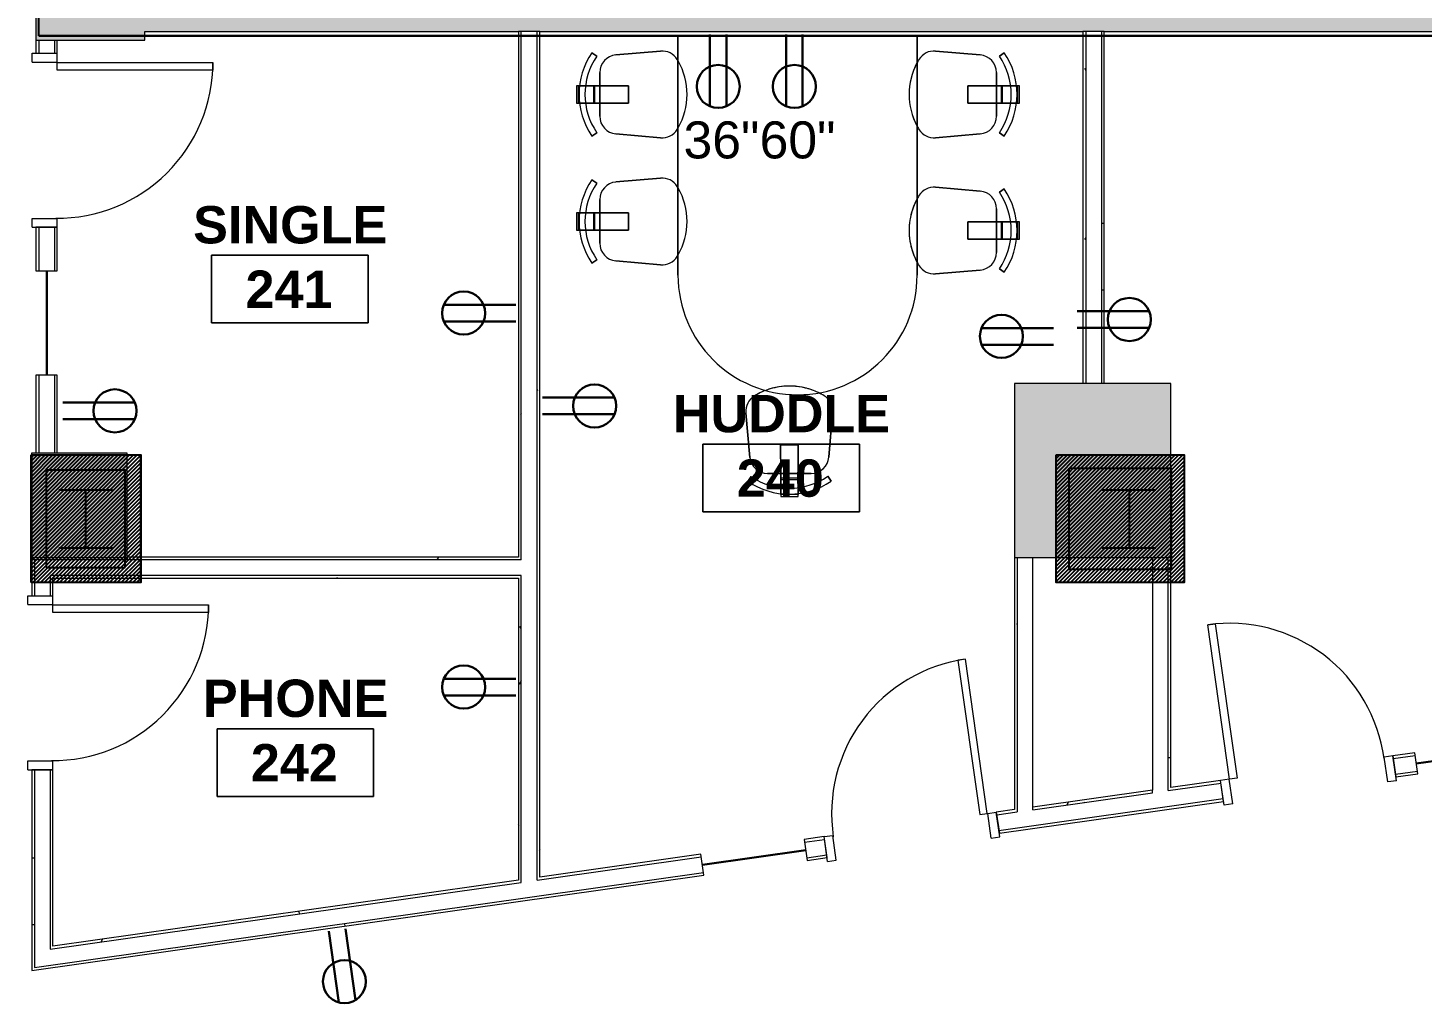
# Model space of a CAD drawing. Header units: inches. Extents: x 25273 to 28081, y 11840 to 13753.
# Drawn here: x 26088.5 to 26409.1, y 12538.8 to 12763 of the extents above; entities that cross this region are included whole.
import ezdxf
from ezdxf.xclip import XClip

# ---------------------------------------------------------------- set-up
doc = ezdxf.new("R2010")
doc.units = ezdxf.units.IN
doc.header["$MEASUREMENT"] = 0
doc.header["$XCLIPFRAME"] = 2
doc.layers.add('L1$0$SCOPE', color=7, linetype='Continuous')
for name, color, linetype, lineweight in [('X1$0$A-ANNO-NOTE', 131, 'Continuous', 30), ('X1$0$A-AREA-IDEN', 2, 'Continuous', 9), ('X1$0$A-DOOR', 31, 'Continuous', 13), ('X1$0$A-DOOR-FRAM', 31, 'Continuous', 20), ('X1$0$A-GLAZ', 151, 'Continuous', 13), ('X1$0$A-WALL', 113, 'Continuous', 13), ('X1$0$A-WALL-PATT', 111, 'Continuous', 13), ('X1$0$I-FURN', 30, 'Continuous', 9), ('X1$0$I-WALL', 2, 'Continuous', 13), ('X1$0$Plaza America_Tower 1_2nd Floor -REVIT_dwg', 8, 'Continuous', 9), ('X1$0$S-COLS', 52, 'Continuous', 13)]:
    doc.layers.add(name, color=color, linetype=linetype, lineweight=lineweight)
doc.styles.add('X1$0$Swis721 Lt BT', font='swissl.ttf', dxfattribs={"height": 8.514638})
doc.styles.add('X1$0$Swis721 Lt BT_B', font='', dxfattribs={"height": 8.583975})
doc.styles.get('X1$0$Swis721 Lt BT_B').set_extended_font_data('Swis721 Lt BT', bold=True)
pattern_1 = [(45, (11424.988, 2490.9853), (-0.441941738, 0.441941738), [])]
pattern_2 = [(0, (0, 0), (30.72, 7.68), [1.267, -21.773, 1.267, -21.773, -122.88]), (0, (0, 0), (30.72, 7.68), [-46.08, 1.267, -44.813, 1.267, -21.773, -53.76]), (0, (0, 0), (30.72, 7.68), [-115.2, 1.267, -14.093, 1.267, -37.133]), (120, (11.52, 3.84), (-22.0110751, 22.7643004), [1.267, -21.773, 1.267, -21.773, -122.88]), (120, (11.52, 3.84), (-22.0110751, 22.7643004), [-46.08, 1.267, -44.813, 1.267, -21.773, -53.76]), (120, (11.52, 3.84), (-22.0110751, 22.7643004), [-115.2, 1.267, -14.093, 1.267, -37.133]), (240, (15.36, 19.2), (-8.7089249, -30.4443004), [1.267, -21.773, 1.267, -21.773, -122.88]), (240, (15.36, 19.2), (-8.7089249, -30.4443004), [-46.08, 1.267, -44.813, 1.267, -21.773, -53.76]), (240, (15.36, 19.2), (-8.7089249, -30.4443004), [-115.2, 1.267, -14.093, 1.267, -37.133])]

# ---------------------------------------------------------------- blocks, each defined once
blk = doc.blocks.new('L1')
at = {"layer": 'L1$0$SCOPE', "linetype": 'Continuous'}
h = blk.add_hatch(dxfattribs=at)
h.set_pattern_fill('ANSI31', color=256, scale=5, style=0)
h.set_pattern_definition(pattern_1)
h.paths.add_polyline_path([(26089.37, 12664.78), (26114.49, 12664.78), (26114.49, 12635.43), (26089.37, 12635.43)])
h = blk.add_hatch(dxfattribs=at)
h.set_pattern_fill('ANSI31', color=256, scale=5, style=0)
h.set_pattern_definition(pattern_1)
h.paths.add_polyline_path([(26324.99, 12664.78), (26354.43, 12664.78), (26354.43, 12635.43), (26324.99, 12635.43)])
at = {"layer": 'L1$0$SCOPE'}
for p, q in [((26091.02, 12761.11), (26091.02, 12999.1)), ((26623.31, 12761.11), (26091.02, 12761.11)), ((26091.02, 12761.11), (26091.02, 12761.11)), ((26091.04, 12761.11), (26094.54, 12761.11)), ((26110.83, 12761.11), (26110.83, 12761.11)), ((26089.22, 12664.78), (26114.35, 12664.78)), ((26089.22, 12635.43), (26089.22, 12664.78)), ((26114.49, 12635.43), (26114.49, 12664.78)), ((26092.72, 12661.28), (26092.72, 12638.93)), ((26110.85, 12661.28), (26092.72, 12661.28)), ((26110.85, 12638.93), (26110.85, 12661.28)), ((26095.6, 12656.79), (26107.97, 12656.79)), ((26101.78, 12656.79), (26101.78, 12643.42)), ((26335.54, 12656.79), (26347.91, 12656.79)), ((26341.73, 12656.79), (26341.73, 12643.42)), ((26095.6, 12643.42), (26107.97, 12643.42)), ((26335.54, 12643.42), (26347.91, 12643.42)), ((26092.72, 12638.93), (26110.85, 12638.93)), ((26089.22, 12635.43), (26089.22, 12635.43)), ((26114.35, 12635.43), (26089.22, 12635.43))]:
    blk.add_line(p, q, dxfattribs=at)
at = {"layer": 'L1$0$SCOPE', "linetype": 'Continuous', "flags": 128}
blk.add_lwpolyline([(26091.02, 12761.11), (26512.07, 12761.11)], dxfattribs=at)
blk.add_lwpolyline([(26089.37, 12664.78), (26114.49, 12664.78), (26114.49, 12635.43), (26089.37, 12635.43)], close=True, dxfattribs=at)
at = {"layer": 'L1$0$SCOPE'}
for points in [[(26324.99, 12664.78), (26354.43, 12664.78), (26354.43, 12635.43), (26324.99, 12635.43)], [(26327.99, 12661.78), (26351.43, 12661.78), (26351.43, 12638.43), (26327.99, 12638.43)]]:
    blk.add_lwpolyline(points, close=True, dxfattribs=at)
blk = doc.blocks.new('X1$0$Single Flush - OTJ_SOLIDFLUSH_ALUM-4900275-FIRST FLOOR POWER _ SIGNAL')
at = {"layer": 'X1$0$A-DOOR', "lineweight": 20}
for p, q in [((16.15625, -2.4375), (17.90625, -2.4375)), ((16.15625, -38.25), (16.15625, -2.4375)), ((17.90625, -2.4375), (17.90625, -38.25)), ((17.90625, -38.25), (16.15625, -38.25))]:
    blk.add_line(p, q, dxfattribs=at)
at = {"layer": 'X1$0$A-DOOR', "lineweight": 9}
blk.add_arc((17.90625, -2.4375), 35.8125, 179.5, 270, dxfattribs=at)
at = {"layer": 'X1$0$A-DOOR-FRAM'}
for p, q in [((-20, 3.3125), (-20, -2.4375)), ((-20, 3.3125), (-18, 3.3125)), ((-18, 3.3125), (-18, -2.4375)), ((18.000004, 3.3125), (18.000004, -2.4375)), ((18.000004, 3.3125), (20.000004, 3.3125)), ((20.000004, 3.3125), (20.000004, -2.4375)), ((-20, -2.4375), (-18, -2.4375)), ((18.000004, -2.4375), (20.000004, -2.4375))]:
    blk.add_line(p, q, dxfattribs=at)
blk = doc.blocks.new('X1$0$Frameless opening with glazing - 24_ x 96_-4900874-FIRST FLOOR POWER _ SIGNAL')
at = {"layer": 'X1$0$A-GLAZ', "lineweight": 30}
blk.add_line((-13.5, 0.0625), (10.5, 0.0625), dxfattribs=at)
blk = doc.blocks.new('X1$0$huddle room tables1 - huddle room tables-4817441-FIRST FLOOR POWER _ SIGNAL')
at = {"layer": 'X1$0$I-FURN'}
for p, q in [((25858.9, 12889.88), (25858.9, 12834.88)), ((25858.9, 12834.88), (25858.9, 12889.88)), ((25913.9, 12834.88), (25913.9, 12889.88)), ((25913.9, 12889.88), (25913.9, 12834.88)), ((25858.9, 12834.88), (25913.9, 12834.88)), ((25913.9, 12834.88), (25858.9, 12834.88))]:
    blk.add_line(p, q, dxfattribs=at)
blk.add_arc((25886.4, 12889.88), 27.5, 0, 180, dxfattribs=at)
blk.add_arc((25886.4, 12889.88), 27.5, 0, 180, dxfattribs=at)
blk = doc.blocks.new('X1$0$F-Chairs1 - Side 01-V144-FIRST FLOOR POWER _ SIGNAL')
at = {"layer": 'X1$0$I-FURN'}
for p, q in [((2, 0), (-2, 0)), ((-2, 0), (-2, -0.46)), ((2, 0), (-2, 0)), ((-2, 0), (-2, -0.72)), ((2, -0.46), (2, 0)), ((2, -0.72), (2, 0)), ((-2, -0.46), (2, -0.46)), ((-2, -0.46), (2, -0.46)), ((-2, -0.72), (-2, -0.46)), ((-2, -0.72), (-2, -2.09)), ((-2, -2.09), (-2, -0.72)), ((-2, -2.09), (-2, -3.91)), ((-2, -4.21), (-2, -2.09)), ((2, -0.46), (2, -0.72)), ((2, -0.72), (2, -2.09)), ((2, -2.09), (2, -0.72)), ((2, -2.09), (2, -4.21)), ((2, -3.91), (2, -2.09)), ((-9.57, -3.52), (-8.8, -4.64)), ((-9.57, -3.52), (-8.8, -4.64)), ((-8.8, -4.64), (-9.57, -3.52)), ((5.02, -5.32), (-5.02, -5.32)), ((5.02, -5.32), (-5.02, -5.32)), ((-5.02, -5.32), (5.02, -5.32)), ((-2, -3.91), (-2, -5.32)), ((2, -3.91), (-2, -3.91)), ((-2, -4.21), (2, -4.21)), ((-2, -5.32), (-2, -4.21)), ((-2, -5.32), (-2, -11.91)), ((-2, -11.91), (-2, -5.32)), ((2, -5.32), (2, -3.91)), ((2, -4.21), (2, -5.32)), ((2, -5.32), (2, -11.91)), ((2, -11.91), (2, -5.32)), ((8.8, -4.64), (9.57, -3.52)), ((8.8, -4.64), (9.57, -3.52)), ((9.57, -3.52), (8.8, -4.64)), ((-9.07, -9.03), (-9.96, -19.32)), ((-9.07, -9.03), (-9.96, -19.32)), ((-9.96, -19.32), (-9.07, -9.03)), ((9.96, -19.32), (9.07, -9.03)), ((9.96, -19.32), (9.07, -9.03)), ((9.07, -9.03), (9.96, -19.32)), ((2, -11.91), (-2, -11.91)), ((-2, -11.91), (2, -11.91))]:
    blk.add_line(p, q, dxfattribs=at)
for centre, radius, start, end in [((0, -17.51), 16.94, 55.6197, 124.3803), ((0, -17.51), 16.94, 55.6197, 124.3803), ((0, -17.51), 16.94, 55.6197, 124.3803), ((0, -17.51), 15.59, 55.6197, 124.3803), ((0, -17.51), 15.59, 55.6197, 124.3803), ((0, -17.51), 15.59, 55.6197, 124.3803), ((-5.02, -9.38), 4.06, 90, 175.0303), ((-5.02, -9.38), 4.06, 90, 175.0303), ((-5.02, -9.38), 4.06, 90, 175.0303), ((5.02, -9.38), 4.06, 4.9697, 90), ((5.02, -9.38), 4.06, 4.9697, 90), ((5.02, -9.38), 4.06, 4.9697, 90), ((-5.91, -19.67), 4.06, 175.0303, 238.407), ((-5.91, -19.67), 4.06, 175.0303, 238.407), ((-5.91, -19.67), 4.06, 175.0303, 238.407), ((5.91, -19.67), 4.06, 301.593, 4.9697), ((5.91, -19.67), 4.06, 301.593, 4.9697), ((5.91, -19.67), 4.06, 301.593, 4.9697), ((0, -10.06), 15.35, 238.407, 241.9633), ((0, -10.06), 15.35, 238.407, 241.8704), ((0, -10.06), 15.35, 238.407, 241.8704), ((0, -10.06), 15.35, 241.8704, 298.1296), ((0, -10.06), 15.35, 241.8704, 298.1296), ((0, -10.06), 15.35, 241.9633, 298.0367), ((0, -10.06), 15.35, 298.0367, 301.593), ((0, -10.06), 15.35, 298.1296, 301.593), ((0, -10.06), 15.35, 298.1296, 301.593)]:
    blk.add_arc(centre, radius, start, end, dxfattribs=at)
blk = doc.blocks.new('X1$0$F-Chairs1 - Side 01-V145-FIRST FLOOR POWER _ SIGNAL')
at = {"layer": 'X1$0$I-FURN'}
for p, q in [((2, 0), (-2, 0)), ((-2, 0), (-2, -0.46)), ((2, 0), (-2, 0)), ((-2, 0), (-2, -0.72)), ((2, -0.46), (2, 0)), ((2, -0.72), (2, 0)), ((-2, -0.46), (2, -0.46)), ((-2, -0.46), (2, -0.46)), ((-2, -0.72), (-2, -0.46)), ((-2, -0.72), (-2, -2.09)), ((-2, -2.09), (-2, -0.72)), ((-2, -2.09), (-2, -3.91)), ((-2, -4.21), (-2, -2.09)), ((2, -0.46), (2, -0.72)), ((2, -0.72), (2, -2.09)), ((2, -2.09), (2, -0.72)), ((2, -2.09), (2, -4.21)), ((2, -3.91), (2, -2.09)), ((-9.57, -3.52), (-8.8, -4.64)), ((-9.57, -3.52), (-8.8, -4.64)), ((-8.8, -4.64), (-9.57, -3.52)), ((5.02, -5.32), (-5.02, -5.32)), ((5.02, -5.32), (-5.02, -5.32)), ((-5.02, -5.32), (5.02, -5.32)), ((-2, -3.91), (-2, -5.32)), ((2, -3.91), (-2, -3.91)), ((-2, -4.21), (2, -4.21)), ((-2, -5.32), (-2, -4.21)), ((-2, -5.32), (-2, -11.91)), ((-2, -11.91), (-2, -5.32)), ((2, -5.32), (2, -3.91)), ((2, -4.21), (2, -5.32)), ((2, -5.32), (2, -11.91)), ((2, -11.91), (2, -5.32)), ((8.8, -4.64), (9.57, -3.52)), ((8.8, -4.64), (9.57, -3.52)), ((9.57, -3.52), (8.8, -4.64)), ((-9.07, -9.03), (-9.96, -19.32)), ((-9.07, -9.03), (-9.96, -19.32)), ((-9.96, -19.32), (-9.07, -9.03)), ((9.96, -19.32), (9.07, -9.03)), ((9.96, -19.32), (9.07, -9.03)), ((9.07, -9.03), (9.96, -19.32)), ((2, -11.91), (-2, -11.91)), ((-2, -11.91), (2, -11.91))]:
    blk.add_line(p, q, dxfattribs=at)
for centre, radius, start, end in [((0, -17.51), 16.94, 55.6197, 124.3803), ((0, -17.51), 16.94, 55.6197, 124.3803), ((0, -17.51), 16.94, 55.6197, 124.3803), ((0, -17.51), 15.59, 55.6197, 124.3803), ((0, -17.51), 15.59, 55.6197, 124.3803), ((0, -17.51), 15.59, 55.6197, 124.3803), ((-5.02, -9.38), 4.06, 90, 175.0303), ((-5.02, -9.38), 4.06, 90, 175.0303), ((-5.02, -9.38), 4.06, 90, 175.0303), ((5.02, -9.38), 4.06, 4.9697, 90), ((5.02, -9.38), 4.06, 4.9697, 90), ((5.02, -9.38), 4.06, 4.9697, 90), ((-5.91, -19.67), 4.06, 175.0303, 238.407), ((-5.91, -19.67), 4.06, 175.0303, 238.407), ((-5.91, -19.67), 4.06, 175.0303, 238.407), ((5.91, -19.67), 4.06, 301.593, 4.9697), ((5.91, -19.67), 4.06, 301.593, 4.9697), ((5.91, -19.67), 4.06, 301.593, 4.9697), ((0, -10.06), 15.35, 238.407, 241.9633), ((0, -10.06), 15.35, 238.407, 241.8704), ((0, -10.06), 15.35, 238.407, 241.8704), ((0, -10.06), 15.35, 241.8704, 298.1296), ((0, -10.06), 15.35, 241.8704, 247.4335), ((0, -10.06), 15.35, 241.9633, 298.0367), ((0, -10.06), 15.35, 247.4335, 256.4601), ((0, -10.06), 15.35, 256.4601, 265.4867), ((0, -10.06), 15.35, 265.4867, 283.5399), ((0, -10.06), 15.35, 283.5399, 298.1296), ((0, -10.06), 15.35, 298.0367, 301.593), ((0, -10.06), 15.35, 298.1296, 301.593), ((0, -10.06), 15.35, 298.1296, 301.593)]:
    blk.add_arc(centre, radius, start, end, dxfattribs=at)
blk = doc.blocks.new('X1$0$F-Chairs1 - Side 01-V146-FIRST FLOOR POWER _ SIGNAL')
at = {"layer": 'X1$0$I-FURN'}
for p, q in [((-9.07, 9.03), (-9.96, 19.32)), ((-9.96, 19.32), (-9.07, 9.03)), ((-9.07, 9.03), (-9.96, 19.32)), ((9.96, 19.32), (9.07, 9.03)), ((9.07, 9.03), (9.96, 19.32)), ((9.96, 19.32), (9.07, 9.03)), ((-2, 11.91), (-2, 5.32)), ((2, 11.91), (-2, 11.91)), ((-2, 11.91), (2, 11.91)), ((-2, 5.32), (-2, 11.91)), ((2, 11.91), (2, 5.32)), ((2, 5.32), (2, 11.91)), ((-9.57, 3.52), (-8.8, 4.64)), ((-8.8, 4.64), (-9.57, 3.52)), ((-9.57, 3.52), (-8.8, 4.64)), ((5.02, 5.32), (-5.02, 5.32)), ((-5.02, 5.32), (5.02, 5.32)), ((5.02, 5.32), (-5.02, 5.32)), ((-2, 5.32), (-2, 3.91)), ((-2, 4.21), (-2, 5.32)), ((2, 4.21), (-2, 4.21)), ((-2, 2.09), (-2, 4.21)), ((-2, 3.91), (-2, 2.09)), ((-2, 3.91), (2, 3.91)), ((2, 5.32), (2, 4.21)), ((2, 3.91), (2, 5.32)), ((2, 4.21), (2, 2.09)), ((2, 2.09), (2, 3.91)), ((8.8, 4.64), (9.57, 3.52)), ((9.57, 3.52), (8.8, 4.64)), ((8.8, 4.64), (9.57, 3.52)), ((-2, 2.09), (-2, 0.72)), ((-2, 0.72), (-2, 2.09)), ((-2, 0.72), (-2, 0)), ((-2, 0.46), (-2, 0.72)), ((2, 0.46), (-2, 0.46)), ((-2, 0.46), (-2, 0)), ((2, 0.46), (-2, 0.46)), ((2, 2.09), (2, 0.72)), ((2, 0.72), (2, 2.09)), ((2, 0.72), (2, 0.46)), ((2, 0), (2, 0.72)), ((2, 0), (2, 0.46)), ((-2, 0), (2, 0)), ((-2, 0), (2, 0))]:
    blk.add_line(p, q, dxfattribs=at)
for centre, radius, start, end in [((-5.91, 19.67), 4.06, 121.593, 184.9697), ((-5.91, 19.67), 4.06, 121.593, 184.9697), ((-5.91, 19.67), 4.06, 121.593, 184.9697), ((0, 10.06), 15.35, 120.0332, 121.593), ((0, 10.06), 15.35, 120.0739, 121.593), ((0, 10.06), 15.35, 120.0739, 121.593), ((0, 10.06), 15.35, 59.9261, 120.0739), ((0, 10.06), 15.35, 59.9261, 120.0739), ((0, 10.06), 15.35, 59.9668, 120.0332), ((0, 10.06), 15.35, 58.407, 59.9668), ((0, 10.06), 15.35, 58.407, 59.9261), ((0, 10.06), 15.35, 58.407, 59.9261), ((5.91, 19.67), 4.06, 355.0303, 58.407), ((5.91, 19.67), 4.06, 355.0303, 58.407), ((5.91, 19.67), 4.06, 355.0303, 58.407), ((-5.02, 9.38), 4.06, 184.9697, 270), ((-5.02, 9.38), 4.06, 184.9697, 270), ((-5.02, 9.38), 4.06, 184.9697, 270), ((5.02, 9.38), 4.06, 270, 355.0303), ((5.02, 9.38), 4.06, 270, 355.0303), ((5.02, 9.38), 4.06, 270, 355.0303), ((0, 17.51), 16.94, 235.6197, 304.3803), ((0, 17.51), 16.94, 235.6197, 304.3803), ((0, 17.51), 16.94, 235.6197, 304.3803), ((0, 17.51), 15.59, 235.6197, 304.3803), ((0, 17.51), 15.59, 235.6197, 304.3803), ((0, 17.51), 15.59, 235.6197, 304.3803)]:
    blk.add_arc(centre, radius, start, end, dxfattribs=at)
blk = doc.blocks.new('X1$0$F-Chairs1 - Side 01-V147-FIRST FLOOR POWER _ SIGNAL')
at = {"layer": 'X1$0$I-FURN'}
for p, q in [((-9.07, 9.03), (-9.96, 19.32)), ((-9.96, 19.32), (-9.07, 9.03)), ((-9.07, 9.03), (-9.96, 19.32)), ((9.96, 19.32), (9.07, 9.03)), ((9.07, 9.03), (9.96, 19.32)), ((9.96, 19.32), (9.07, 9.03)), ((-2, 11.91), (-2, 5.32)), ((2, 11.91), (-2, 11.91)), ((-2, 11.91), (2, 11.91)), ((-2, 5.32), (-2, 11.91)), ((2, 11.91), (2, 5.32)), ((2, 5.32), (2, 11.91)), ((-9.57, 3.52), (-8.8, 4.64)), ((-8.8, 4.64), (-9.57, 3.52)), ((-9.57, 3.52), (-8.8, 4.64)), ((5.02, 5.32), (-5.02, 5.32)), ((-5.02, 5.32), (5.02, 5.32)), ((5.02, 5.32), (-5.02, 5.32)), ((-2, 5.32), (-2, 3.91)), ((-2, 4.21), (-2, 5.32)), ((2, 4.21), (-2, 4.21)), ((-2, 2.09), (-2, 4.21)), ((-2, 3.91), (-2, 2.09)), ((-2, 3.91), (2, 3.91)), ((2, 5.32), (2, 4.21)), ((2, 3.91), (2, 5.32)), ((2, 4.21), (2, 2.09)), ((2, 2.09), (2, 3.91)), ((8.8, 4.64), (9.57, 3.52)), ((9.57, 3.52), (8.8, 4.64)), ((8.8, 4.64), (9.57, 3.52)), ((-2, 2.09), (-2, 0.72)), ((-2, 0.72), (-2, 2.09)), ((-2, 0.72), (-2, 0)), ((-2, 0.46), (-2, 0.72)), ((2, 0.46), (-2, 0.46)), ((-2, 0.46), (-2, 0)), ((2, 0.46), (-2, 0.46)), ((2, 2.09), (2, 0.72)), ((2, 0.72), (2, 2.09)), ((2, 0.72), (2, 0.46)), ((2, 0), (2, 0.72)), ((2, 0), (2, 0.46)), ((-2, 0), (2, 0)), ((-2, 0), (2, 0))]:
    blk.add_line(p, q, dxfattribs=at)
for centre, radius, start, end in [((-5.91, 19.67), 4.06, 121.593, 184.9697), ((-5.91, 19.67), 4.06, 121.593, 184.9697), ((-5.91, 19.67), 4.06, 121.593, 184.9697), ((0, 10.06), 15.35, 110.4875, 121.593), ((0, 10.06), 15.35, 110.4875, 121.593), ((0, 10.06), 15.35, 110.5918, 121.593), ((0, 10.06), 15.35, 64.2769, 110.5918), ((0, 10.06), 15.35, 64.1761, 110.4875), ((0, 10.06), 15.35, 94.5133, 110.4875), ((0, 10.06), 15.35, 76.4601, 94.5133), ((0, 10.06), 15.35, 64.1761, 76.4601), ((0, 10.06), 15.35, 58.407, 64.2769), ((0, 10.06), 15.35, 58.407, 64.1761), ((0, 10.06), 15.35, 58.407, 64.1761), ((5.91, 19.67), 4.06, 355.0303, 58.407), ((5.91, 19.67), 4.06, 355.0303, 58.407), ((5.91, 19.67), 4.06, 355.0303, 58.407), ((-5.02, 9.38), 4.06, 184.9697, 270), ((-5.02, 9.38), 4.06, 184.9697, 270), ((-5.02, 9.38), 4.06, 184.9697, 270), ((5.02, 9.38), 4.06, 270, 355.0303), ((5.02, 9.38), 4.06, 270, 355.0303), ((5.02, 9.38), 4.06, 270, 355.0303), ((0, 17.51), 16.94, 235.6197, 304.3803), ((0, 17.51), 16.94, 235.6197, 304.3803), ((0, 17.51), 16.94, 235.6197, 304.3803), ((0, 17.51), 15.59, 235.6197, 304.3803), ((0, 17.51), 15.59, 235.6197, 304.3803), ((0, 17.51), 15.59, 235.6197, 304.3803)]:
    blk.add_arc(centre, radius, start, end, dxfattribs=at)
blk = doc.blocks.new('X1$0$Concrete-Rectangular-Column - 22_ X 25_-5105699-FIRST FLOOR POWER _ SIGNAL')
at = {"layer": 'X1$0$S-COLS', "lineweight": 9}
blk.add_hatch(color=7, dxfattribs=at).paths.add_polyline_path([(12, -6.25), (12, 11), (-12, 11), (-12, -11), (12, -11)], flags=0)
at = {"layer": 'X1$0$S-COLS', "color": 8, "lineweight": 20}
for p, q in [((12, 11), (-12, 11)), ((-12, 11), (-12, -11)), ((12, -11), (12, 11)), ((-12, -11), (12, -11))]:
    blk.add_line(p, q, dxfattribs=at)
blk = doc.blocks.new('X1$0$Concrete-Rectangular-Column - 36_ X 40_-5107973-FIRST FLOOR POWER _ SIGNAL')
at = {"layer": 'X1$0$S-COLS', "lineweight": 9}
blk.add_hatch(color=7, dxfattribs=at).paths.add_polyline_path([(18, -20), (18, 20), (-18, 20), (-18, -20), (-7.6, -20)], flags=0)
at = {"layer": 'X1$0$S-COLS', "color": 8, "lineweight": 20}
for p, q in [((18, 20), (-18, 20)), ((-18, 20), (-18, -20)), ((18, -20), (18, 20)), ((-18, -20), (18, -20))]:
    blk.add_line(p, q, dxfattribs=at)
blk = doc.blocks.new('X1$0$Single Flush - OTJ_SOLIDFLUSH_ALUM-4900816-FIRST FLOOR POWER _ SIGNAL')
at = {"layer": 'X1$0$A-DOOR', "lineweight": 20}
for p, q in [((16.15625, 38.25), (16.15625, 2.4375)), ((17.90625, 38.25), (16.15625, 38.25)), ((17.90625, 2.4375), (17.90625, 38.25)), ((16.15625, 2.4375), (17.90625, 2.4375))]:
    blk.add_line(p, q, dxfattribs=at)
at = {"layer": 'X1$0$A-DOOR', "lineweight": 9}
blk.add_arc((17.90625, 2.4375), 35.8125, 90, 180.5, dxfattribs=at)
at = {"layer": 'X1$0$A-DOOR-FRAM'}
for p, q in [((-20, -3.3125), (-20, 2.4375)), ((-20, 2.4375), (-18, 2.4375)), ((-18, -3.3125), (-18, 2.4375)), ((18.000004, -3.3125), (18.000004, 2.4375)), ((18.000004, 2.4375), (20.000004, 2.4375)), ((20.000004, -3.3125), (20.000004, 2.4375)), ((-20, -3.3125), (-18, -3.3125)), ((18.000004, -3.3125), (20.000004, -3.3125))]:
    blk.add_line(p, q, dxfattribs=at)
blk = doc.blocks.new('X1$0$Room Tag - Room Name and Number-3379422-FIRST FLOOR POWER _ SIGNAL')
at = {"layer": 'X1$0$A-AREA-IDEN'}
for p, q in [((-0.1881, -0.1636), (-0.1881, -0.0018)), ((-0.1881, -0.0018), (0.1869, -0.0018)), ((0.1869, -0.0018), (-0.1881, -0.0018)), ((-0.1881, -0.0018), (-0.1881, -0.1636)), ((0.1869, -0.0018), (0.1869, -0.1636)), ((0.1869, -0.1636), (0.1869, -0.0018)), ((0.1869, -0.1636), (-0.1881, -0.1636)), ((-0.1881, -0.1636), (0.1869, -0.1636))]:
    blk.add_line(p, q, dxfattribs=at)
blk = doc.blocks.new('X1')
at = {"layer": 'X1$0$A-WALL-PATT', "lineweight": 9}
for points in [[(26095.23, 12760.11), (26115.35, 12760.11), (26115.33, 12767.11), (26090.35, 12767.11), (26090.35, 12760.11)], [(26502.07, 12762.11), (26502.07, 12767.11), (26115.35, 12767.11), (26115.35, 12762.11), (26501.27, 12762.11)]]:
    blk.add_hatch(color=7, dxfattribs=at).paths.add_polyline_path(points, flags=0)
h = blk.add_hatch(dxfattribs=at)
h.set_pattern_fill('FP1_1', color=256, style=0, pattern_type=2)
h.set_pattern_definition(pattern_2)
h.paths.add_polyline_path([(26201.33, 12567.07), (26201.96, 12567.16), (26201.96, 12637.05), (26201.33, 12637.05), (26201.33, 12567.16)], flags=0)
h.paths.add_polyline_path([(26201.96, 12640.68), (26201.96, 12762.11), (26201.33, 12762.11), (26201.33, 12640.68)], flags=0)
h = blk.add_hatch(dxfattribs=at)
h.set_pattern_fill('FP1_1', color=256, style=0, pattern_type=2)
h.set_pattern_definition(pattern_2)
h.paths.add_polyline_path([(26205.58, 12567.67), (26206.21, 12567.76), (26206.21, 12762.11), (26205.58, 12762.11), (26205.58, 12567.68)], flags=0)
h = blk.add_hatch(dxfattribs=at)
h.set_pattern_fill('FP1_1', color=256, style=0, pattern_type=2)
h.set_pattern_definition(pattern_2)
h.paths.add_polyline_path([(26331.14, 12681.23), (26331.77, 12681.23), (26331.77, 12762.11), (26331.14, 12762.11)], flags=0)
h = blk.add_hatch(dxfattribs=at)
h.set_pattern_fill('FP1_1', color=256, style=0, pattern_type=2)
h.set_pattern_definition(pattern_2)
h.paths.add_polyline_path([(26336.02, 12681.23), (26336.02, 12762.11), (26335.39, 12762.11), (26335.39, 12681.23)], flags=0)
h = blk.add_hatch(dxfattribs=at)
h.set_pattern_fill('FP1_1', color=256, style=0, pattern_type=2)
h.set_pattern_definition(pattern_2)
h.paths.add_polyline_path([(26089.37, 12546.9), (26089.99, 12546.98), (26089.99, 12592.43), (26089.37, 12592.43), (26089.37, 12546.9)], flags=0)
h.paths.add_polyline_path([(26089.99, 12632.43), (26089.99, 12640.68), (26089.37, 12640.68), (26089.37, 12632.43)], flags=0)
h = blk.add_hatch(dxfattribs=at)
h.set_pattern_fill('FP1_1', color=256, style=0, pattern_type=2)
h.set_pattern_definition(pattern_2)
h.paths.add_polyline_path([(26201.33, 12640.68), (26201.33, 12641.3), (26111.3, 12641.3), (26111.3, 12640.68), (26150.28, 12640.68)], flags=0)
h = blk.add_hatch(dxfattribs=at)
h.set_pattern_fill('FP1_1', color=256, style=0, pattern_type=2)
h.set_pattern_definition(pattern_2)
h.paths.add_polyline_path([(26315.37, 12582.62), (26316, 12582.71), (26316, 12641.23), (26315.37, 12641.23), (26315.37, 12582.66)], flags=0)
h = blk.add_hatch(dxfattribs=at)
h.set_pattern_fill('FP1_1', color=256, style=0, pattern_type=2)
h.set_pattern_definition(pattern_2)
h.paths.add_polyline_path([(26350.75, 12588.27), (26351.37, 12588.36), (26351.37, 12641.23), (26350.75, 12641.23), (26350.75, 12589.36)], flags=0)
h = blk.add_hatch(dxfattribs=at)
h.set_pattern_fill('FP1_1', color=256, style=0, pattern_type=2)
h.set_pattern_definition(pattern_2)
h.paths.add_polyline_path([(26150.28, 12636.43), (26201.33, 12636.43), (26201.33, 12637.05), (26111.3, 12637.05), (26111.3, 12636.43), (26114.24, 12636.43)], flags=0)
h = blk.add_hatch(dxfattribs=at)
h.set_pattern_fill('FP1_1', color=256, style=0, pattern_type=2)
h.set_pattern_definition(pattern_2)
h.paths.add_polyline_path([(26319.62, 12583.22), (26347.12, 12587.12), (26347.12, 12587.75), (26319.62, 12583.85)], flags=0)
h.paths.add_polyline_path([(26350.75, 12587.64), (26362.88, 12589.36), (26362.79, 12589.98), (26350.75, 12588.27), (26350.75, 12587.75)], flags=0)
h.paths.add_polyline_path([(26402.49, 12594.98), (26407.53, 12595.69), (26407.44, 12596.31), (26402.4, 12595.59), (26402.42, 12595.47)], flags=0)
h.paths.add_polyline_path([(26431.29, 12599.06), (26607.85, 12624.11), (26607.85, 12624.74), (26431.21, 12599.68)], flags=0)
h.paths.add_polyline_path([(26611.48, 12624.62), (26635.5, 12628.03), (26635.41, 12628.65), (26611.48, 12625.25), (26611.48, 12624.65)], flags=0)
h = blk.add_hatch(dxfattribs=at)
h.set_pattern_fill('FP1_1', color=256, style=0, pattern_type=2)
h.set_pattern_definition(pattern_2)
h.paths.add_polyline_path([(26315.37, 12578.32), (26363.48, 12585.15), (26363.39, 12585.77), (26315.37, 12578.96), (26315.37, 12578.41)], flags=0)
h.paths.add_polyline_path([(26403.08, 12590.77), (26408.13, 12591.48), (26408.04, 12592.1), (26402.99, 12591.39)], flags=0)
h.paths.add_polyline_path([(26431.89, 12594.85), (26640.33, 12624.42), (26640.24, 12625.04), (26431.8, 12595.47)], flags=0)
h = blk.add_hatch(dxfattribs=at)
h.set_pattern_fill('FP1_1', color=256, style=0, pattern_type=2)
h.set_pattern_definition(pattern_2)
h.paths.add_polyline_path([(26093.62, 12551.16), (26201.96, 12566.53), (26201.96, 12567.16), (26093.62, 12551.79), (26093.62, 12551.28)], flags=0)
h.paths.add_polyline_path([(26205.58, 12567.04), (26243.36, 12572.4), (26243.27, 12573.02), (26205.58, 12567.67), (26205.58, 12567.07)], flags=0)
h.paths.add_polyline_path([(26267.12, 12575.77), (26271.7, 12576.42), (26271.61, 12577.04), (26267.03, 12576.39)], flags=0)
h.paths.add_polyline_path([(26311.3, 12582.04), (26315.37, 12582.62), (26315.37, 12583.25), (26311.22, 12582.62)], flags=0)
h = blk.add_hatch(dxfattribs=at)
h.set_pattern_fill('FP1_1', color=256, style=0, pattern_type=2)
h.set_pattern_definition(pattern_2)
h.paths.add_polyline_path([(26089.37, 12546.26), (26243.96, 12568.19), (26243.87, 12568.81), (26089.37, 12546.87)], flags=0)
h.paths.add_polyline_path([(26267.72, 12571.56), (26272.29, 12572.21), (26272.21, 12572.83), (26267.63, 12572.18)], flags=0)
h.paths.add_polyline_path([(26311.9, 12577.83), (26315.37, 12578.32), (26315.37, 12578.96), (26311.82, 12578.41), (26311.83, 12578.32)], flags=0)
at = {"layer": 'X1$0$A-ANNO-NOTE'}
for p, q in [((26245.33, 12761.46), (26245.33, 12744.93)), ((26249.17, 12761.46), (26249.17, 12744.93)), ((26262.84, 12761.46), (26262.84, 12744.93)), ((26266.67, 12761.46), (26266.67, 12744.93)), ((26200.68, 12699.32), (26184.15, 12699.32)), ((26329.83, 12697.83), (26346.36, 12697.83)), ((26200.68, 12695.49), (26184.15, 12695.49)), ((26329.83, 12694), (26346.36, 12694)), ((26324.34, 12693.96), (26307.81, 12693.96)), ((26324.34, 12690.13), (26307.81, 12690.13)), ((26206.86, 12677.96), (26223.39, 12677.96)), ((26096.55, 12676.83), (26113.08, 12676.83)), ((26096.55, 12673), (26113.08, 12673)), ((26206.86, 12674.13), (26223.39, 12674.13)), ((26200.68, 12613.35), (26184.15, 12613.35)), ((26200.68, 12609.51), (26184.15, 12609.51)), ((26157.71, 12555.3), (26160.03, 12538.94)), ((26161.5, 12555.84), (26163.83, 12539.47))]:
    blk.add_line(p, q, dxfattribs=at)
for centre in [(26247.25, 12749.49), (26264.76, 12749.49), (26188.71, 12697.4), (26341.8, 12695.92), (26312.38, 12692.05), (26108.51, 12674.92), (26218.82, 12676.04), (26188.71, 12611.43), (26161.29, 12543.72)]:
    blk.add_circle(centre, 4.95, dxfattribs=at)
at = {"layer": 'X1$0$A-WALL', "color": 8, "lineweight": 20}
for p, q in [((26090.35, 12767.11), (26090.35, 12760.11)), ((26115.35, 12760.11), (26115.35, 12762.11)), ((26090.35, 12760.11), (26115.35, 12760.11))]:
    blk.add_line(p, q, dxfattribs=at)
at = {"layer": 'X1$0$A-WALL'}
for p, q in [((26206.21, 12762.11), (26201.33, 12762.11)), ((26201.96, 12640.68), (26201.96, 12762.11)), ((26205.58, 12567.04), (26205.58, 12762.11)), ((26336.02, 12762.11), (26331.14, 12762.11)), ((26331.77, 12762.11), (26331.77, 12681.23)), ((26335.39, 12762.11), (26335.39, 12681.23)), ((26090.98, 12760.11), (26090.98, 12757.11)), ((26094.6, 12760.11), (26094.6, 12757.11)), ((26090.98, 12717.11), (26090.98, 12707.11)), ((26094.6, 12717.11), (26094.6, 12707.11)), ((26090.98, 12683.11), (26090.98, 12665.23)), ((26094.6, 12683.11), (26094.6, 12665.23)), ((26089.99, 12640.68), (26089.99, 12632.43)), ((26201.96, 12640.68), (26111.3, 12640.68)), ((26316, 12641.23), (26316, 12582.71)), ((26350.75, 12587.64), (26350.75, 12641.23)), ((26201.96, 12637.05), (26093.62, 12637.05)), ((26093.62, 12637.05), (26093.62, 12632.43)), ((26201.96, 12566.53), (26201.96, 12637.05)), ((26402.49, 12594.98), (26407.53, 12595.69)), ((26089.99, 12592.43), (26089.99, 12546.98)), ((26093.62, 12592.43), (26093.62, 12551.16)), ((26402.99, 12591.39), (26408.04, 12592.1)), ((26350.75, 12587.64), (26362.88, 12589.36)), ((26311.81, 12578.45), (26363.39, 12585.77)), ((26319.62, 12583.22), (26347.12, 12587.12)), ((26347.12, 12587.12), (26347.12, 12587.75)), ((26311.3, 12582.04), (26316, 12582.71)), ((26319.62, 12583.22), (26319.62, 12583.85)), ((26267.12, 12575.77), (26271.7, 12576.42)), ((26205.58, 12567.04), (26243.36, 12572.4)), ((26267.63, 12572.18), (26272.21, 12572.83)), ((26089.99, 12546.98), (26243.87, 12568.81)), ((26093.62, 12551.16), (26201.96, 12566.53))]:
    blk.add_line(p, q, dxfattribs=at)
at = {"layer": 'X1$0$I-WALL', "color": 8, "lineweight": 20}
for p, q in [((26115.35, 12762.11), (26201.33, 12762.11)), ((26206.21, 12762.11), (26331.14, 12762.11)), ((26336.02, 12762.11), (26502.07, 12762.11))]:
    blk.add_line(p, q, dxfattribs=at)
at = {"layer": 'X1$0$I-WALL'}
for p, q in [((26201.33, 12762.11), (26201.33, 12641.3)), ((26206.21, 12567.76), (26206.21, 12762.11)), ((26331.14, 12762.11), (26331.14, 12681.23)), ((26336.02, 12681.23), (26336.02, 12762.11)), ((26090.35, 12760.11), (26090.35, 12757.11)), ((26095.23, 12757.11), (26095.23, 12760.11)), ((26090.35, 12757.11), (26095.23, 12757.11)), ((26095.23, 12717.11), (26090.35, 12717.11)), ((26090.35, 12717.11), (26090.35, 12707.11)), ((26095.23, 12707.11), (26095.23, 12717.11)), ((26090.35, 12707.11), (26095.23, 12707.11)), ((26095.23, 12683.11), (26090.35, 12683.11)), ((26090.35, 12683.11), (26090.35, 12665.23)), ((26095.23, 12665.23), (26095.23, 12683.11)), ((26089.37, 12640.68), (26089.37, 12632.43)), ((26111.3, 12640.68), (26089.37, 12640.68)), ((26201.33, 12641.3), (26111.3, 12641.3)), ((26111.3, 12641.23), (26111.3, 12640.68)), ((26315.37, 12641.23), (26315.37, 12583.25)), ((26319.62, 12583.85), (26319.62, 12641.23)), ((26347.12, 12641.23), (26347.12, 12587.75)), ((26351.37, 12588.36), (26351.37, 12641.23)), ((26094.24, 12636.43), (26201.33, 12636.43)), ((26094.24, 12632.43), (26094.24, 12636.43)), ((26201.33, 12636.43), (26201.33, 12567.07)), ((26089.37, 12632.43), (26094.24, 12632.43)), ((26407.44, 12596.31), (26402.4, 12595.59)), ((26402.4, 12595.59), (26403.08, 12590.77)), ((26408.13, 12591.48), (26407.44, 12596.31)), ((26094.24, 12592.43), (26089.37, 12592.43)), ((26089.37, 12592.43), (26089.37, 12546.26)), ((26094.24, 12551.88), (26094.24, 12592.43)), ((26403.08, 12590.77), (26408.13, 12591.48)), ((26362.79, 12589.98), (26351.37, 12588.36)), ((26363.48, 12585.15), (26362.79, 12589.98)), ((26311.9, 12577.83), (26363.48, 12585.15)), ((26347.12, 12587.75), (26319.62, 12583.85)), ((26315.37, 12583.25), (26311.21, 12582.66)), ((26311.21, 12582.66), (26311.9, 12577.83)), ((26271.61, 12577.04), (26267.03, 12576.39)), ((26267.03, 12576.39), (26267.72, 12571.56)), ((26272.29, 12572.21), (26271.61, 12577.04)), ((26243.27, 12573.02), (26206.21, 12567.76)), ((26243.96, 12568.19), (26243.27, 12573.02)), ((26267.72, 12571.56), (26272.29, 12572.21)), ((26089.37, 12546.26), (26243.96, 12568.19)), ((26201.33, 12567.07), (26094.24, 12551.88))]:
    blk.add_line(p, q, dxfattribs=at)
at = {"layer": 'X1$0$A-AREA-IDEN', "xscale": 95.99999999999994, "yscale": 95.99999999999994, "zscale": 95.99999999999994}
for p in [(26148.81, 12710.85), (26261.79, 12667.44), (26150.05, 12602)]:
    blk.add_blockref('X1$0$Room Tag - Room Name and Number-3379422-FIRST FLOOR POWER _ SIGNAL', p, dxfattribs=at)
at = {"layer": 'X1$0$A-DOOR'}
for name, p, rotation in [('X1$0$Single Flush - OTJ_SOLIDFLUSH_ALUM-4900275-FIRST FLOOR POWER _ SIGNAL', (26092.79, 12737.11), 90), ('X1$0$Single Flush - OTJ_SOLIDFLUSH_ALUM-4900275-FIRST FLOOR POWER _ SIGNAL', (26091.8, 12612.43), 90), ('X1$0$Single Flush - OTJ_SOLIDFLUSH_ALUM-4900275-FIRST FLOOR POWER _ SIGNAL', (26382.94, 12590.37), 188.0739969258854), ('X1$0$Single Flush - OTJ_SOLIDFLUSH_ALUM-4900816-FIRST FLOOR POWER _ SIGNAL', (26291.75, 12577.44), 8.073996925885666)]:
    blk.add_blockref(name, p, dxfattribs=dict(at, rotation=rotation))
at = {"layer": 'X1$0$A-GLAZ'}
for p, rotation in [((26092.79, 12693.61), 270), ((26418.18, 12595.37), 188.0739969258854), ((26254.01, 12572.08), 188.0739969258857)]:
    blk.add_blockref('X1$0$Frameless opening with glazing - 24_ x 96_-4900874-FIRST FLOOR POWER _ SIGNAL', p, dxfattribs=dict(at, rotation=rotation))
at = {"layer": 'X1$0$I-FURN'}
for name, p, rotation in [('X1$0$huddle room tables1 - huddle room tables-4817441-FIRST FLOOR POWER _ SIGNAL', (52151.9, 25595.99), 180), ('X1$0$F-Chairs1 - Side 01-V146-FIRST FLOOR POWER _ SIGNAL', (26214.68, 12747.66), 269.9999999999999), ('X1$0$F-Chairs1 - Side 01-V144-FIRST FLOOR POWER _ SIGNAL', (26316.55, 12747.66), 270.0000000000003), ('X1$0$F-Chairs1 - Side 01-V146-FIRST FLOOR POWER _ SIGNAL', (26214.68, 12718.46), 269.9999999999999), ('X1$0$F-Chairs1 - Side 01-V145-FIRST FLOOR POWER _ SIGNAL', (26316.55, 12716.36), 270.0000000000003), ('X1$0$F-Chairs1 - Side 01-V147-FIRST FLOOR POWER _ SIGNAL', (26263.65, 12655.21), 0.1849730081730457)]:
    blk.add_blockref(name, p, dxfattribs=dict(at, rotation=rotation))
at = {"layer": 'X1$0$Plaza America_Tower 1_2nd Floor -REVIT_dwg'}
ref = blk.add_blockref('L1', (0, 0), dxfattribs=at)
XClip(ref).set_block_clipping_path([(25272.8646056985, 11839.529198946), (28080.6732038753, 13753.216736761)])
at = {"layer": 'X1$0$S-COLS', "lineweight": 9}
blk.add_blockref('X1$0$Concrete-Rectangular-Column - 36_ X 40_-5107973-FIRST FLOOR POWER _ SIGNAL', (26333.37, 12661.23), dxfattribs=at)
at = {"layer": 'X1$0$S-COLS', "lineweight": 9, "rotation": 270}
blk.add_blockref('X1$0$Concrete-Rectangular-Column - 22_ X 25_-5105699-FIRST FLOOR POWER _ SIGNAL', (26100.3, 12653.23), dxfattribs=at)
at = {"layer": 'X1$0$A-ANNO-NOTE', "lineweight": 9, "char_height": 8.515, "width": 18.9, "attachment_point": 2, "line_spacing_factor": 1.00667, "style": 'X1$0$Swis721 Lt BT'}
for s, insert in [('36"', (26247.99, 12741.46)), ('60"', (26265.49, 12741.46))]:
    blk.add_mtext(s, dxfattribs=dict(at, insert=insert))
at = {"layer": 'X1$0$A-AREA-IDEN', "char_height": 8.584, "attachment_point": 2, "line_spacing_factor": 0.998538, "style": 'X1$0$Swis721 Lt BT_B'}
for s, insert, width in [('SINGLE', (26148.82, 12721.99), 49.464), ('241', (26148.54, 12707.17), 23.004), ('HUDDLE', (26261.8, 12678.58), 56.592), ('240', (26261.52, 12663.75), 23.004), ('PHONE', (26150.06, 12613.14), 48.708), ('242', (26149.77, 12598.32), 23.004)]:
    blk.add_mtext(s, dxfattribs=dict(at, insert=insert, width=width))

msp = doc.modelspace()

# ---------------------------------------------------------------- block references
at = {"lineweight": 5}
msp.add_blockref('X1', (0, 0), dxfattribs=at)

doc.saveas('drawing.dxf')
